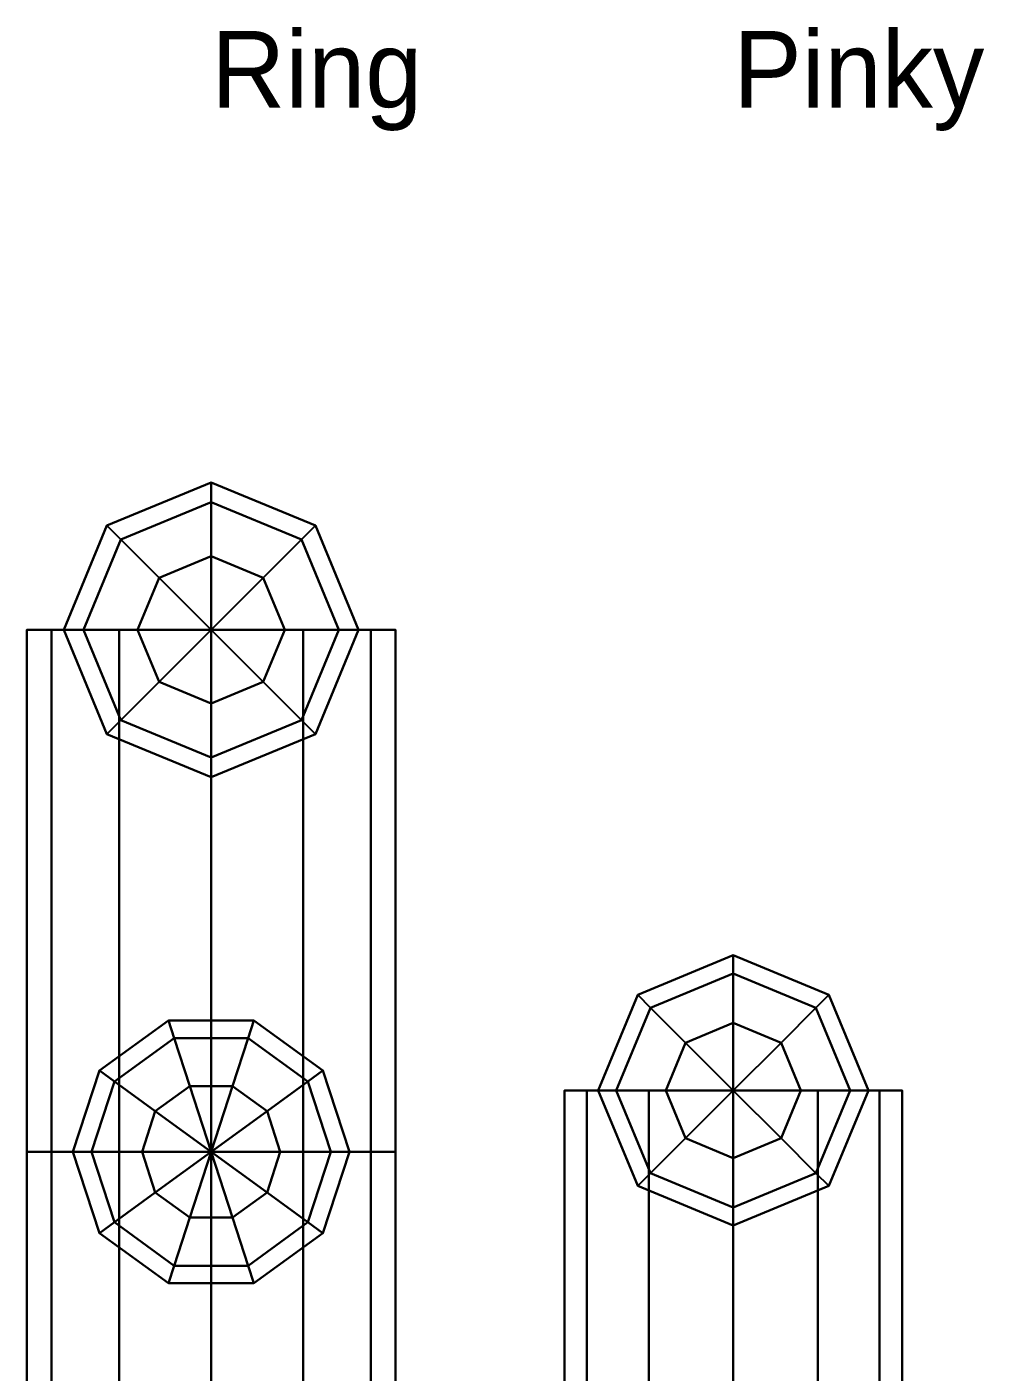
# Model space of a CAD drawing. Header units: metres. Extents: x -39 to 106, y -26 to 178.
# Drawn here: x 38 to 69.17, y 133.83 to 177.63 of the extents above; entities that cross this region are included whole.
import ezdxf

# ---------------------------------------------------------------- set-up
doc = ezdxf.new("R2010")
doc.units = ezdxf.units.M
for name, color, linetype in [('HAND_DIM', 2, 'Continuous'), ('HAND_FINGER', 1, 'Continuous'), ('HAND_JOINT', 5, 'Continuous')]:
    doc.layers.add(name, color=color, linetype=linetype)

msp = doc.modelspace()

# ---------------------------------------------------------------- linework, layer by layer
at = {"layer": 'HAND_FINGER'}
for points in [[(44, 162.157, 10.1), (41.061, 160.939, 10.1), (40.606, 161.394, 12.5), (44, 162.8, 12.5)], [(44, 162.8, 12.5), (40.606, 161.394, 12.5), (41.061, 160.939, 14.9), (44, 162.157, 14.9)], [(46.939, 160.939, 10.1), (44, 162.157, 10.1), (44, 162.8, 12.5), (47.394, 161.394, 12.5)], [(47.394, 161.394, 12.5), (44, 162.8, 12.5), (44, 162.157, 14.9), (46.939, 160.939, 14.9)], [(44, 160.4, 8.343), (42.303, 159.697, 8.343), (41.061, 160.939, 10.1), (44, 162.157, 10.1)], [(44, 162.157, 14.9), (41.061, 160.939, 14.9), (42.303, 159.697, 16.657), (44, 160.4, 16.657)], [(45.697, 159.697, 8.343), (44, 160.4, 8.343), (44, 162.157, 10.1), (46.939, 160.939, 10.1)], [(46.939, 160.939, 14.9), (44, 162.157, 14.9), (44, 160.4, 16.657), (45.697, 159.697, 16.657)], [(41.061, 160.939, 10.1), (39.843, 158, 10.1), (39.2, 158, 12.5), (40.606, 161.394, 12.5)], [(40.606, 161.394, 12.5), (39.2, 158, 12.5), (39.843, 158, 14.9), (41.061, 160.939, 14.9)], [(48.157, 158, 10.1), (46.939, 160.939, 10.1), (47.394, 161.394, 12.5), (48.8, 158, 12.5)], [(48.8, 158, 12.5), (47.394, 161.394, 12.5), (46.939, 160.939, 14.9), (48.157, 158, 14.9)], [(42.303, 159.697, 8.343), (41.6, 158, 8.343), (39.843, 158, 10.1), (41.061, 160.939, 10.1)], [(41.061, 160.939, 14.9), (39.843, 158, 14.9), (41.6, 158, 16.657), (42.303, 159.697, 16.657)], [(46.4, 158, 8.343), (45.697, 159.697, 8.343), (46.939, 160.939, 10.1), (48.157, 158, 10.1)], [(48.157, 158, 14.9), (46.939, 160.939, 14.9), (45.697, 159.697, 16.657), (46.4, 158, 16.657)], [(44, 158, 7.7), (44, 158, 7.7), (42.303, 159.697, 8.343), (44, 160.4, 8.343)], [(44, 160.4, 16.657), (42.303, 159.697, 16.657), (44, 158, 17.3)], [(44, 158, 7.7), (44, 158, 7.7), (44, 160.4, 8.343), (45.697, 159.697, 8.343)], [(45.697, 159.697, 16.657), (44, 160.4, 16.657), (44, 158, 17.3)], [(44, 158, 7.7), (44, 158, 7.7), (41.6, 158, 8.343), (42.303, 159.697, 8.343)], [(42.303, 159.697, 16.657), (41.6, 158, 16.657), (44, 158, 17.3)], [(44, 158, 7.7), (44, 158, 7.7), (45.697, 159.697, 8.343), (46.4, 158, 8.343)], [(46.4, 158, 16.657), (45.697, 159.697, 16.657), (44, 158, 17.3)], [(38.804, 141, 15.5), (38, 141, 12.5), (38, 158, 12.5), (38.804, 158, 15.5)], [(38, 141, 12.5), (38.804, 141, 9.5), (38.804, 158, 9.5), (38, 158, 12.5)], [(44, 158, 12.5), (38.804, 158, 15.5), (38, 158, 12.5), (44, 158, 12.5)], [(44, 158, 12.5), (38, 158, 12.5), (38.804, 158, 9.5), (44, 158, 12.5)], [(41, 141, 17.696), (38.804, 141, 15.5), (38.804, 158, 15.5), (41, 158, 17.696)], [(38.804, 141, 9.5), (41, 141, 7.304), (41, 158, 7.304), (38.804, 158, 9.5)], [(44, 158, 12.5), (41, 158, 17.696), (38.804, 158, 15.5), (44, 158, 12.5)], [(44, 158, 12.5), (38.804, 158, 9.5), (41, 158, 7.304), (44, 158, 12.5)], [(39.843, 158, 10.1), (41.061, 155.061, 10.1), (40.606, 154.606, 12.5), (39.2, 158, 12.5)], [(39.2, 158, 12.5), (40.606, 154.606, 12.5), (41.061, 155.061, 14.9), (39.843, 158, 14.9)], [(41.6, 158, 8.343), (42.303, 156.303, 8.343), (41.061, 155.061, 10.1), (39.843, 158, 10.1)], [(39.843, 158, 14.9), (41.061, 155.061, 14.9), (42.303, 156.303, 16.657), (41.6, 158, 16.657)], [(44, 141, 18.5), (41, 141, 17.696), (41, 158, 17.696), (44, 158, 18.5)], [(41, 141, 7.304), (44, 141, 6.5), (44, 158, 6.5), (41, 158, 7.304)], [(44, 158, 12.5), (44, 158, 18.5), (41, 158, 17.696), (44, 158, 12.5)], [(44, 158, 12.5), (41, 158, 7.304), (44, 158, 6.5), (44, 158, 12.5)], [(44, 158, 7.7), (44, 158, 7.7), (42.303, 156.303, 8.343), (41.6, 158, 8.343)], [(41.6, 158, 16.657), (42.303, 156.303, 16.657), (44, 158, 17.3)], [(44, 158, 7.7), (44, 158, 7.7), (44, 155.6, 8.343), (42.303, 156.303, 8.343)], [(42.303, 156.303, 16.657), (44, 155.6, 16.657), (44, 158, 17.3)], [(47, 141, 17.696), (44, 141, 18.5), (44, 158, 18.5), (47, 158, 17.696)], [(44, 141, 6.5), (47, 141, 7.304), (47, 158, 7.304), (44, 158, 6.5)], [(44, 158, 12.5), (50, 158, 12.5), (49.196, 158, 15.5), (44, 158, 12.5)], [(44, 158, 12.5), (49.196, 158, 15.5), (47, 158, 17.696), (44, 158, 12.5)], [(44, 158, 12.5), (47, 158, 17.696), (44, 158, 18.5), (44, 158, 12.5)], [(44, 158, 12.5), (44, 158, 6.5), (47, 158, 7.304), (44, 158, 12.5)], [(44, 158, 12.5), (47, 158, 7.304), (49.196, 158, 9.5), (44, 158, 12.5)], [(44, 158, 12.5), (49.196, 158, 9.5), (50, 158, 12.5), (44, 158, 12.5)], [(44, 158, 7.7), (44, 158, 7.7), (45.697, 156.303, 8.343), (44, 155.6, 8.343)], [(44, 155.6, 16.657), (45.697, 156.303, 16.657), (44, 158, 17.3)], [(44, 158, 7.7), (44, 158, 7.7), (46.4, 158, 8.343), (45.697, 156.303, 8.343)], [(45.697, 156.303, 16.657), (46.4, 158, 16.657), (44, 158, 17.3)], [(45.697, 156.303, 8.343), (46.4, 158, 8.343), (48.157, 158, 10.1), (46.939, 155.061, 10.1)], [(46.939, 155.061, 14.9), (48.157, 158, 14.9), (46.4, 158, 16.657), (45.697, 156.303, 16.657)], [(46.939, 155.061, 10.1), (48.157, 158, 10.1), (48.8, 158, 12.5), (47.394, 154.606, 12.5)], [(47.394, 154.606, 12.5), (48.8, 158, 12.5), (48.157, 158, 14.9), (46.939, 155.061, 14.9)], [(49.196, 141, 15.5), (47, 141, 17.696), (47, 158, 17.696), (49.196, 158, 15.5)], [(47, 141, 7.304), (49.196, 141, 9.5), (49.196, 158, 9.5), (47, 158, 7.304)], [(50, 141, 12.5), (49.196, 141, 15.5), (49.196, 158, 15.5), (50, 158, 12.5)], [(49.196, 141, 9.5), (50, 141, 12.5), (50, 158, 12.5), (49.196, 158, 9.5)], [(42.303, 156.303, 8.343), (44, 155.6, 8.343), (44, 153.843, 10.1), (41.061, 155.061, 10.1)], [(41.061, 155.061, 14.9), (44, 153.843, 14.9), (44, 155.6, 16.657), (42.303, 156.303, 16.657)], [(44, 155.6, 8.343), (45.697, 156.303, 8.343), (46.939, 155.061, 10.1), (44, 153.843, 10.1)], [(44, 153.843, 14.9), (46.939, 155.061, 14.9), (45.697, 156.303, 16.657), (44, 155.6, 16.657)], [(41.061, 155.061, 10.1), (44, 153.843, 10.1), (44, 153.2, 12.5), (40.606, 154.606, 12.5)], [(40.606, 154.606, 12.5), (44, 153.2, 12.5), (44, 153.843, 14.9), (41.061, 155.061, 14.9)], [(44, 153.843, 10.1), (46.939, 155.061, 10.1), (47.394, 154.606, 12.5), (44, 153.2, 12.5)], [(44, 153.2, 12.5), (47.394, 154.606, 12.5), (46.939, 155.061, 14.9), (44, 153.843, 14.9)], [(61, 146.811, 10.3), (58.306, 145.694, 10.3), (57.889, 146.111, 12.5), (61, 147.4, 12.5)], [(61, 147.4, 12.5), (57.889, 146.111, 12.5), (58.306, 145.694, 14.7), (61, 146.811, 14.7)], [(63.694, 145.694, 10.3), (61, 146.811, 10.3), (61, 147.4, 12.5), (64.111, 146.111, 12.5)], [(64.111, 146.111, 12.5), (61, 147.4, 12.5), (61, 146.811, 14.7), (63.694, 145.694, 14.7)], [(61, 145.2, 8.689), (59.444, 144.556, 8.689), (58.306, 145.694, 10.3), (61, 146.811, 10.3)], [(61, 146.811, 14.7), (58.306, 145.694, 14.7), (59.444, 144.556, 16.311), (61, 145.2, 16.311)], [(62.556, 144.556, 8.689), (61, 145.2, 8.689), (61, 146.811, 10.3), (63.694, 145.694, 10.3)], [(63.694, 145.694, 14.7), (61, 146.811, 14.7), (61, 145.2, 16.311), (62.556, 144.556, 16.311)], [(58.306, 145.694, 10.3), (57.189, 143, 10.3), (56.6, 143, 12.5), (57.889, 146.111, 12.5)], [(57.889, 146.111, 12.5), (56.6, 143, 12.5), (57.189, 143, 14.7), (58.306, 145.694, 14.7)], [(64.811, 143, 10.3), (63.694, 145.694, 10.3), (64.111, 146.111, 12.5), (65.4, 143, 12.5)], [(65.4, 143, 12.5), (64.111, 146.111, 12.5), (63.694, 145.694, 14.7), (64.811, 143, 14.7)], [(59.444, 144.556, 8.689), (58.8, 143, 8.689), (57.189, 143, 10.3), (58.306, 145.694, 10.3)], [(58.306, 145.694, 14.7), (57.189, 143, 14.7), (58.8, 143, 16.311), (59.444, 144.556, 16.311)], [(63.2, 143, 8.689), (62.556, 144.556, 8.689), (63.694, 145.694, 10.3), (64.811, 143, 10.3)], [(64.811, 143, 14.7), (63.694, 145.694, 14.7), (62.556, 144.556, 16.311), (63.2, 143, 16.311)], [(61, 143, 8.1), (61, 143, 8.1), (59.444, 144.556, 8.689), (61, 145.2, 8.689)], [(61, 145.2, 16.311), (59.444, 144.556, 16.311), (61, 143, 16.9)], [(61, 143, 8.1), (61, 143, 8.1), (61, 145.2, 8.689), (62.556, 144.556, 8.689)], [(62.556, 144.556, 16.311), (61, 145.2, 16.311), (61, 143, 16.9)], [(61, 143, 8.1), (61, 143, 8.1), (58.8, 143, 8.689), (59.444, 144.556, 8.689)], [(59.444, 144.556, 16.311), (58.8, 143, 16.311), (61, 143, 16.9)], [(61, 143, 8.1), (61, 143, 8.1), (62.556, 144.556, 8.689), (63.2, 143, 8.689)], [(63.2, 143, 16.311), (62.556, 144.556, 16.311), (61, 143, 16.9)], [(56.237, 129, 15.25), (55.5, 129, 12.5), (55.5, 143, 12.5), (56.237, 143, 15.25)], [(55.5, 129, 12.5), (56.237, 129, 9.75), (56.237, 143, 9.75), (55.5, 143, 12.5)], [(61, 143, 12.5), (56.237, 143, 15.25), (55.5, 143, 12.5), (61, 143, 12.5)], [(61, 143, 12.5), (55.5, 143, 12.5), (56.237, 143, 9.75), (61, 143, 12.5)], [(58.25, 129, 17.263), (56.237, 129, 15.25), (56.237, 143, 15.25), (58.25, 143, 17.263)], [(56.237, 129, 9.75), (58.25, 129, 7.737), (58.25, 143, 7.737), (56.237, 143, 9.75)], [(61, 143, 12.5), (58.25, 143, 17.263), (56.237, 143, 15.25), (61, 143, 12.5)], [(61, 143, 12.5), (56.237, 143, 9.75), (58.25, 143, 7.737), (61, 143, 12.5)], [(57.189, 143, 10.3), (58.306, 140.306, 10.3), (57.889, 139.889, 12.5), (56.6, 143, 12.5)], [(56.6, 143, 12.5), (57.889, 139.889, 12.5), (58.306, 140.306, 14.7), (57.189, 143, 14.7)], [(58.8, 143, 8.689), (59.444, 141.444, 8.689), (58.306, 140.306, 10.3), (57.189, 143, 10.3)], [(57.189, 143, 14.7), (58.306, 140.306, 14.7), (59.444, 141.444, 16.311), (58.8, 143, 16.311)], [(61, 129, 18), (58.25, 129, 17.263), (58.25, 143, 17.263), (61, 143, 18)], [(58.25, 129, 7.737), (61, 129, 7), (61, 143, 7), (58.25, 143, 7.737)], [(61, 143, 12.5), (61, 143, 18), (58.25, 143, 17.263), (61, 143, 12.5)], [(61, 143, 12.5), (58.25, 143, 7.737), (61, 143, 7), (61, 143, 12.5)], [(61, 143, 8.1), (61, 143, 8.1), (59.444, 141.444, 8.689), (58.8, 143, 8.689)], [(58.8, 143, 16.311), (59.444, 141.444, 16.311), (61, 143, 16.9)], [(61, 143, 8.1), (61, 143, 8.1), (61, 140.8, 8.689), (59.444, 141.444, 8.689)], [(59.444, 141.444, 16.311), (61, 140.8, 16.311), (61, 143, 16.9)], [(63.75, 129, 17.263), (61, 129, 18), (61, 143, 18), (63.75, 143, 17.263)], [(61, 129, 7), (63.75, 129, 7.737), (63.75, 143, 7.737), (61, 143, 7)], [(61, 143, 12.5), (66.5, 143, 12.5), (65.763, 143, 15.25), (61, 143, 12.5)], [(61, 143, 12.5), (65.763, 143, 15.25), (63.75, 143, 17.263), (61, 143, 12.5)], [(61, 143, 12.5), (63.75, 143, 17.263), (61, 143, 18), (61, 143, 12.5)], [(61, 143, 12.5), (61, 143, 7), (63.75, 143, 7.737), (61, 143, 12.5)], [(61, 143, 12.5), (63.75, 143, 7.737), (65.763, 143, 9.75), (61, 143, 12.5)], [(61, 143, 12.5), (65.763, 143, 9.75), (66.5, 143, 12.5), (61, 143, 12.5)], [(61, 143, 8.1), (61, 143, 8.1), (62.556, 141.444, 8.689), (61, 140.8, 8.689)], [(61, 140.8, 16.311), (62.556, 141.444, 16.311), (61, 143, 16.9)], [(61, 143, 8.1), (61, 143, 8.1), (63.2, 143, 8.689), (62.556, 141.444, 8.689)], [(62.556, 141.444, 16.311), (63.2, 143, 16.311), (61, 143, 16.9)], [(62.556, 141.444, 8.689), (63.2, 143, 8.689), (64.811, 143, 10.3), (63.694, 140.306, 10.3)], [(63.694, 140.306, 14.7), (64.811, 143, 14.7), (63.2, 143, 16.311), (62.556, 141.444, 16.311)], [(63.694, 140.306, 10.3), (64.811, 143, 10.3), (65.4, 143, 12.5), (64.111, 139.889, 12.5)], [(64.111, 139.889, 12.5), (65.4, 143, 12.5), (64.811, 143, 14.7), (63.694, 140.306, 14.7)], [(65.763, 129, 15.25), (63.75, 129, 17.263), (63.75, 143, 17.263), (65.763, 143, 15.25)], [(63.75, 129, 7.737), (65.763, 129, 9.75), (65.763, 143, 9.75), (63.75, 143, 7.737)], [(66.5, 129, 12.5), (65.763, 129, 15.25), (65.763, 143, 15.25), (66.5, 143, 12.5)], [(65.763, 129, 9.75), (66.5, 129, 12.5), (66.5, 143, 12.5), (65.763, 143, 9.75)], [(59.444, 141.444, 8.689), (61, 140.8, 8.689), (61, 139.189, 10.3), (58.306, 140.306, 10.3)], [(58.306, 140.306, 14.7), (61, 139.189, 14.7), (61, 140.8, 16.311), (59.444, 141.444, 16.311)], [(61, 140.8, 8.689), (62.556, 141.444, 8.689), (63.694, 140.306, 10.3), (61, 139.189, 10.3)], [(61, 139.189, 14.7), (63.694, 140.306, 14.7), (62.556, 141.444, 16.311), (61, 140.8, 16.311)], [(38.804, 119, 15.5), (38, 119, 12.5), (38, 141, 12.5), (38.804, 141, 15.5)], [(38, 119, 12.5), (38.804, 119, 9.5), (38.804, 141, 9.5), (38, 141, 12.5)], [(44, 141, 12.5), (38.804, 141, 15.5), (38, 141, 12.5), (44, 141, 12.5)], [(44, 141, 12.5), (38, 141, 12.5), (38.804, 141, 9.5), (44, 141, 12.5)], [(44, 141, 12.5), (38.804, 141, 15.5), (38, 141, 12.5), (44, 141, 12.5)], [(44, 141, 12.5), (38, 141, 12.5), (38.804, 141, 9.5), (44, 141, 12.5)], [(41, 119, 17.696), (38.804, 119, 15.5), (38.804, 141, 15.5), (41, 141, 17.696)], [(38.804, 119, 9.5), (41, 119, 7.304), (41, 141, 7.304), (38.804, 141, 9.5)], [(44, 141, 12.5), (41, 141, 17.696), (38.804, 141, 15.5), (44, 141, 12.5)], [(44, 141, 12.5), (38.804, 141, 9.5), (41, 141, 7.304), (44, 141, 12.5)], [(44, 141, 12.5), (41, 141, 17.696), (38.804, 141, 15.5), (44, 141, 12.5)], [(44, 141, 12.5), (38.804, 141, 9.5), (41, 141, 7.304), (44, 141, 12.5)], [(44, 119, 18.5), (41, 119, 17.696), (41, 141, 17.696), (44, 141, 18.5)], [(41, 119, 7.304), (44, 119, 6.5), (44, 141, 6.5), (41, 141, 7.304)], [(44, 141, 12.5), (44, 141, 18.5), (41, 141, 17.696), (44, 141, 12.5)], [(44, 141, 12.5), (41, 141, 7.304), (44, 141, 6.5), (44, 141, 12.5)], [(44, 141, 12.5), (44, 141, 18.5), (41, 141, 17.696), (44, 141, 12.5)], [(44, 141, 12.5), (41, 141, 7.304), (44, 141, 6.5), (44, 141, 12.5)], [(47, 119, 17.696), (44, 119, 18.5), (44, 141, 18.5), (47, 141, 17.696)], [(44, 119, 6.5), (47, 119, 7.304), (47, 141, 7.304), (44, 141, 6.5)], [(44, 141, 12.5), (50, 141, 12.5), (49.196, 141, 15.5), (44, 141, 12.5)], [(44, 141, 12.5), (49.196, 141, 15.5), (47, 141, 17.696), (44, 141, 12.5)], [(44, 141, 12.5), (47, 141, 17.696), (44, 141, 18.5), (44, 141, 12.5)], [(44, 141, 12.5), (44, 141, 6.5), (47, 141, 7.304), (44, 141, 12.5)], [(44, 141, 12.5), (47, 141, 7.304), (49.196, 141, 9.5), (44, 141, 12.5)], [(44, 141, 12.5), (49.196, 141, 9.5), (50, 141, 12.5), (44, 141, 12.5)], [(44, 141, 12.5), (50, 141, 12.5), (49.196, 141, 15.5), (44, 141, 12.5)], [(44, 141, 12.5), (49.196, 141, 15.5), (47, 141, 17.696), (44, 141, 12.5)], [(44, 141, 12.5), (47, 141, 17.696), (44, 141, 18.5), (44, 141, 12.5)], [(44, 141, 12.5), (44, 141, 6.5), (47, 141, 7.304), (44, 141, 12.5)], [(44, 141, 12.5), (47, 141, 7.304), (49.196, 141, 9.5), (44, 141, 12.5)], [(44, 141, 12.5), (49.196, 141, 9.5), (50, 141, 12.5), (44, 141, 12.5)], [(49.196, 119, 15.5), (47, 119, 17.696), (47, 141, 17.696), (49.196, 141, 15.5)], [(47, 119, 7.304), (49.196, 119, 9.5), (49.196, 141, 9.5), (47, 141, 7.304)], [(50, 119, 12.5), (49.196, 119, 15.5), (49.196, 141, 15.5), (50, 141, 12.5)], [(49.196, 119, 9.5), (50, 119, 12.5), (50, 141, 12.5), (49.196, 141, 9.5)], [(58.306, 140.306, 10.3), (61, 139.189, 10.3), (61, 138.6, 12.5), (57.889, 139.889, 12.5)], [(57.889, 139.889, 12.5), (61, 138.6, 12.5), (61, 139.189, 14.7), (58.306, 140.306, 14.7)], [(61, 139.189, 10.3), (63.694, 140.306, 10.3), (64.111, 139.889, 12.5), (61, 138.6, 12.5)], [(61, 138.6, 12.5), (64.111, 139.889, 12.5), (63.694, 140.306, 14.7), (61, 139.189, 14.7)]]:
    msp.add_3dface(points, dxfattribs=at)
at = {"layer": 'HAND_JOINT'}
for points in [[(42.796, 144.706, 10.25), (40.847, 143.291, 10.25), (40.359, 143.645, 12.5), (42.609, 145.28, 12.5)], [(42.609, 145.28, 12.5), (40.359, 143.645, 12.5), (40.847, 143.291, 14.75), (42.796, 144.706, 14.75)], [(45.204, 144.706, 10.25), (42.796, 144.706, 10.25), (42.609, 145.28, 12.5), (45.391, 145.28, 12.5)], [(45.391, 145.28, 12.5), (42.609, 145.28, 12.5), (42.796, 144.706, 14.75), (45.204, 144.706, 14.75)], [(47.153, 143.291, 10.25), (45.204, 144.706, 10.25), (45.391, 145.28, 12.5), (47.641, 143.645, 12.5)], [(47.641, 143.645, 12.5), (45.391, 145.28, 12.5), (45.204, 144.706, 14.75), (47.153, 143.291, 14.75)], [(43.305, 143.14, 8.603), (42.18, 142.323, 8.603), (40.847, 143.291, 10.25), (42.796, 144.706, 10.25)], [(42.796, 144.706, 14.75), (40.847, 143.291, 14.75), (42.18, 142.323, 16.397), (43.305, 143.14, 16.397)], [(44.695, 143.14, 8.603), (43.305, 143.14, 8.603), (42.796, 144.706, 10.25), (45.204, 144.706, 10.25)], [(45.204, 144.706, 14.75), (42.796, 144.706, 14.75), (43.305, 143.14, 16.397), (44.695, 143.14, 16.397)], [(45.82, 142.323, 8.603), (44.695, 143.14, 8.603), (45.204, 144.706, 10.25), (47.153, 143.291, 10.25)], [(47.153, 143.291, 14.75), (45.204, 144.706, 14.75), (44.695, 143.14, 16.397), (45.82, 142.323, 16.397)], [(40.847, 143.291, 10.25), (40.103, 141, 10.25), (39.5, 141, 12.5), (40.359, 143.645, 12.5)], [(40.359, 143.645, 12.5), (39.5, 141, 12.5), (40.103, 141, 14.75), (40.847, 143.291, 14.75)], [(42.18, 142.323, 8.603), (41.75, 141, 8.603), (40.103, 141, 10.25), (40.847, 143.291, 10.25)], [(40.847, 143.291, 14.75), (40.103, 141, 14.75), (41.75, 141, 16.397), (42.18, 142.323, 16.397)], [(46.25, 141, 8.603), (45.82, 142.323, 8.603), (47.153, 143.291, 10.25), (47.897, 141, 10.25)], [(47.897, 141, 14.75), (47.153, 143.291, 14.75), (45.82, 142.323, 16.397), (46.25, 141, 16.397)], [(47.897, 141, 10.25), (47.153, 143.291, 10.25), (47.641, 143.645, 12.5), (48.5, 141, 12.5)], [(48.5, 141, 12.5), (47.641, 143.645, 12.5), (47.153, 143.291, 14.75), (47.897, 141, 14.75)], [(44, 141, 8), (44, 141, 8), (42.18, 142.323, 8.603), (43.305, 143.14, 8.603)], [(43.305, 143.14, 16.397), (42.18, 142.323, 16.397), (44, 141, 17)], [(44, 141, 8), (44, 141, 8), (43.305, 143.14, 8.603), (44.695, 143.14, 8.603)], [(44.695, 143.14, 16.397), (43.305, 143.14, 16.397), (44, 141, 17)], [(44, 141, 8), (44, 141, 8), (44.695, 143.14, 8.603), (45.82, 142.323, 8.603)], [(45.82, 142.323, 16.397), (44.695, 143.14, 16.397), (44, 141, 17)], [(44, 141, 8), (44, 141, 8), (41.75, 141, 8.603), (42.18, 142.323, 8.603)], [(42.18, 142.323, 16.397), (41.75, 141, 16.397), (44, 141, 17)], [(44, 141, 8), (44, 141, 8), (45.82, 142.323, 8.603), (46.25, 141, 8.603)], [(46.25, 141, 16.397), (45.82, 142.323, 16.397), (44, 141, 17)], [(40.103, 141, 10.25), (40.847, 138.709, 10.25), (40.359, 138.355, 12.5), (39.5, 141, 12.5)], [(39.5, 141, 12.5), (40.359, 138.355, 12.5), (40.847, 138.709, 14.75), (40.103, 141, 14.75)], [(41.75, 141, 8.603), (42.18, 139.677, 8.603), (40.847, 138.709, 10.25), (40.103, 141, 10.25)], [(40.103, 141, 14.75), (40.847, 138.709, 14.75), (42.18, 139.677, 16.397), (41.75, 141, 16.397)], [(44, 141, 8), (44, 141, 8), (42.18, 139.677, 8.603), (41.75, 141, 8.603)], [(41.75, 141, 16.397), (42.18, 139.677, 16.397), (44, 141, 17)], [(44, 141, 8), (44, 141, 8), (43.305, 138.86, 8.603), (42.18, 139.677, 8.603)], [(42.18, 139.677, 16.397), (43.305, 138.86, 16.397), (44, 141, 17)], [(44, 141, 8), (44, 141, 8), (44.695, 138.86, 8.603), (43.305, 138.86, 8.603)], [(43.305, 138.86, 16.397), (44.695, 138.86, 16.397), (44, 141, 17)], [(44, 141, 8), (44, 141, 8), (45.82, 139.677, 8.603), (44.695, 138.86, 8.603)], [(44.695, 138.86, 16.397), (45.82, 139.677, 16.397), (44, 141, 17)], [(44, 141, 8), (44, 141, 8), (46.25, 141, 8.603), (45.82, 139.677, 8.603)], [(45.82, 139.677, 16.397), (46.25, 141, 16.397), (44, 141, 17)], [(45.82, 139.677, 8.603), (46.25, 141, 8.603), (47.897, 141, 10.25), (47.153, 138.709, 10.25)], [(47.153, 138.709, 14.75), (47.897, 141, 14.75), (46.25, 141, 16.397), (45.82, 139.677, 16.397)], [(47.153, 138.709, 10.25), (47.897, 141, 10.25), (48.5, 141, 12.5), (47.641, 138.355, 12.5)], [(47.641, 138.355, 12.5), (48.5, 141, 12.5), (47.897, 141, 14.75), (47.153, 138.709, 14.75)], [(42.18, 139.677, 8.603), (43.305, 138.86, 8.603), (42.796, 137.294, 10.25), (40.847, 138.709, 10.25)], [(40.847, 138.709, 14.75), (42.796, 137.294, 14.75), (43.305, 138.86, 16.397), (42.18, 139.677, 16.397)], [(44.695, 138.86, 8.603), (45.82, 139.677, 8.603), (47.153, 138.709, 10.25), (45.204, 137.294, 10.25)], [(45.204, 137.294, 14.75), (47.153, 138.709, 14.75), (45.82, 139.677, 16.397), (44.695, 138.86, 16.397)], [(43.305, 138.86, 8.603), (44.695, 138.86, 8.603), (45.204, 137.294, 10.25), (42.796, 137.294, 10.25)], [(42.796, 137.294, 14.75), (45.204, 137.294, 14.75), (44.695, 138.86, 16.397), (43.305, 138.86, 16.397)], [(40.847, 138.709, 10.25), (42.796, 137.294, 10.25), (42.609, 136.72, 12.5), (40.359, 138.355, 12.5)], [(40.359, 138.355, 12.5), (42.609, 136.72, 12.5), (42.796, 137.294, 14.75), (40.847, 138.709, 14.75)], [(45.204, 137.294, 10.25), (47.153, 138.709, 10.25), (47.641, 138.355, 12.5), (45.391, 136.72, 12.5)], [(45.391, 136.72, 12.5), (47.641, 138.355, 12.5), (47.153, 138.709, 14.75), (45.204, 137.294, 14.75)], [(42.796, 137.294, 10.25), (45.204, 137.294, 10.25), (45.391, 136.72, 12.5), (42.609, 136.72, 12.5)], [(42.609, 136.72, 12.5), (45.391, 136.72, 12.5), (45.204, 137.294, 14.75), (42.796, 137.294, 14.75)]]:
    msp.add_3dface(points, dxfattribs=at)

# ---------------------------------------------------------------- texts
at = {"layer": 'HAND_DIM'}
for s, p in [('Ring', (44, 175)), ('Pinky', (61, 175))]:
    msp.add_text(s, height=2.5, dxfattribs=at).set_placement(p)

doc.saveas('drawing.dxf')
